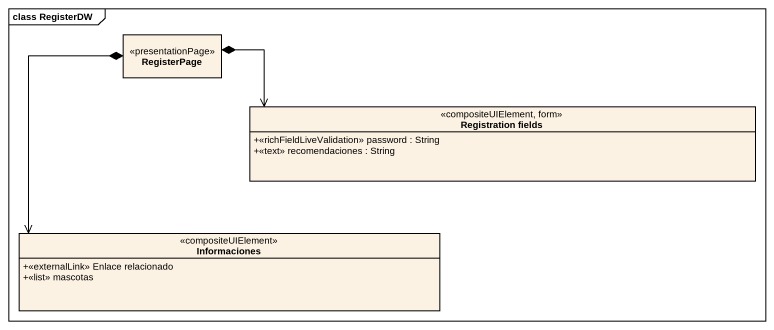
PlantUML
@startuml
mainframe class RegisterDW
hide circle
hide empty members
skinparam classAttributeIconSize 0
class RegisterPage <<presentationPage>>
class "Registration fields" as Registration_fields <<compositeUIElement, form>> {
  +<<richFieldLiveValidation>> password : String
  +<<text>> recomendaciones : String
}
class Informaciones <<compositeUIElement>> {
  +<<externalLink>> Enlace relacionado
  +<<list>> mascotas
}
RegisterPage *-right-> Registration_fields
RegisterPage *--> Informaciones
@enduml
